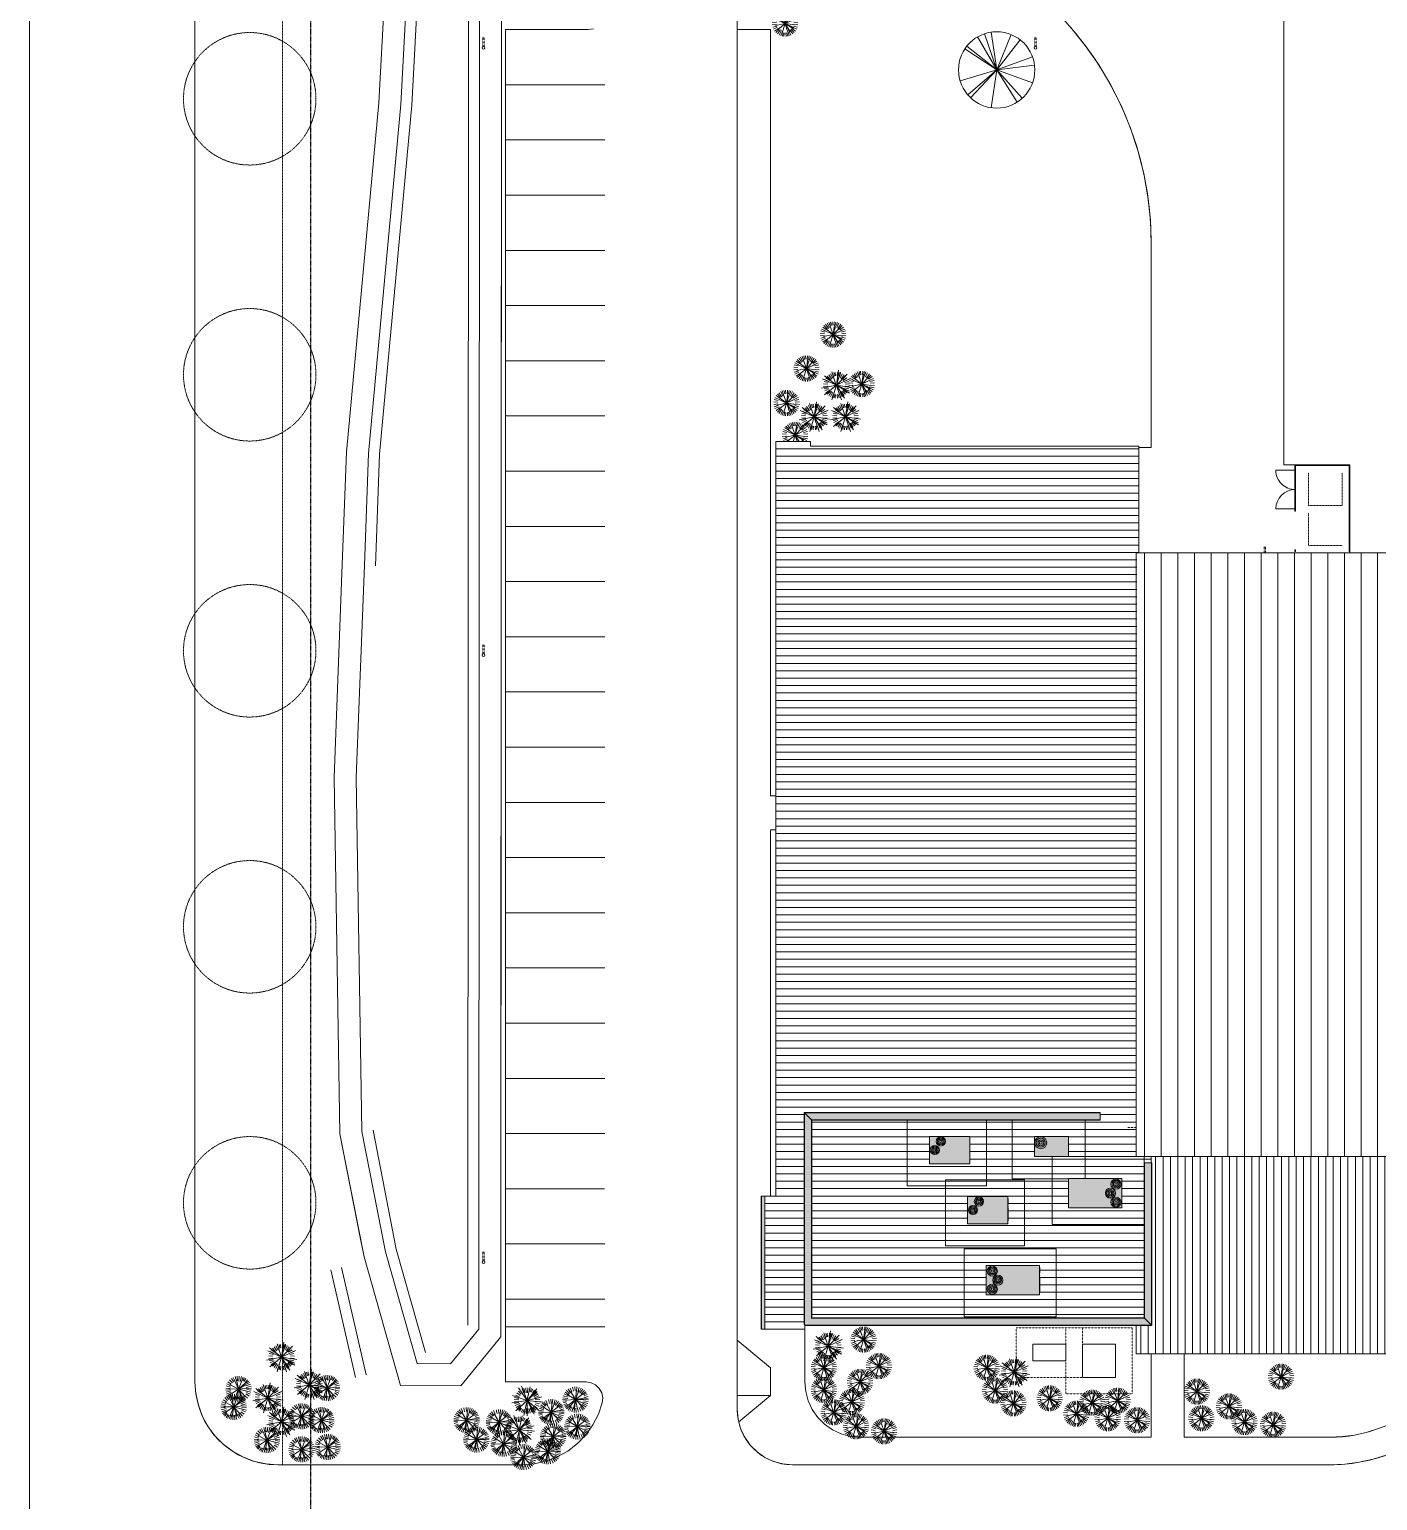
# Model space of a CAD drawing. Header units: inches. Extents: x -1442 to 61540, y -36095 to 93.
# Drawn here: x 20372 to 23303, y -23181 to -19983 of the extents above; entities that cross this region are included whole.
import ezdxf

# ---------------------------------------------------------------- set-up
doc = ezdxf.new("R2010")
doc.units = ezdxf.units.IN
doc.header["$MEASUREMENT"] = 0
doc.header["$XCLIPFRAME"] = 2
for name, pattern in [('Center 1_4_', [0.53125, 0.25, -0.09375, 0.09375, -0.09375]), ('Dash', [0.25, 0.125, -0.125]), ('Hidden 1_8_', [0.1875, 0.125, -0.0625])]:
    doc.linetypes.add(name, pattern=pattern)
for name, color, linetype, lineweight in [('A-DETL', 90, 'Continuous', 9), ('A-DETL-HDLN', 90, 'Hidden 1_8_', 9), ('A-DOOR', 31, 'Continuous', 9), ('A-ROOF', 132, 'Continuous', 9), ('A-ROOF-OTLN', 132, 'Continuous', 9), ('A-ROOF-PATT', 132, 'Continuous', 9), ('A-WALL', 113, 'Continuous', 9), ('BMP', 80, 'Continuous', 9), ('C-TOPO', 7, 'Continuous', 9), ('Conc', 7, 'Continuous', 9), ('E-ELEC-EQPM', 71, 'Continuous', 9), ('E-LITE-EQPM', 33, 'Continuous', 9), ('E-LITE-EQPM-HDLN', 30, 'Dash', 9), ('EOP-EX', 125, 'Continuous', 9), ('EOP-PR', 4, 'Continuous', 9), ('G-ANNO-REFR', 1, 'Continuous', 9), ('L-PLNT', 71, 'Continuous', 9), ('M-EQPM', 50, 'Continuous', 9), ('PAINT', 190, 'Continuous', 9), ('PROP', 3, 'Center 1_4_', 25), ('S-BEAM', 12, 'Continuous', 9)]:
    doc.layers.add(name, color=color, linetype=linetype, lineweight=lineweight)
picture_1 = doc.add_image_def('image1.jpg', size_in_pixel=(1920, 1080))

# ---------------------------------------------------------------- blocks, each defined once
blk = doc.blocks.new('Carrier_48TC_Standard_Efficiency_Gas_Heat_Electric_Cooling_Packaged_Rooftop_Unit_3_to_15_nominal_tons - 15 ton 48TC__16-V1-Site Locator Map')
at = {"layer": 'M-EQPM'}
blk.add_hatch(color=256, dxfattribs=at).paths.add_polyline_path([(-57.9, 31.7), (-57.9, -31.7), (57.9, -31.7), (57.9, 31.7), (20.4, 31.7)], flags=0)
for p, q in [((-105.9, -79.6), (-105.9, 67.7)), ((-105.9, 67.7), (93.9, 67.7)), ((93.9, 67.7), (93.9, -79.7)), ((57.9, 31.7), (-57.9, 31.7)), ((-57.9, 31.7), (-57.9, -31.7)), ((57.9, -31.7), (57.9, 31.7)), ((58.1, 27.3), (57.9, 27.3)), ((57.9, 15.4), (58.1, 15.4)), ((58.1, 6.7), (57.9, 6.7)), ((58.1, 27.3), (58.1, 15.4)), ((58.1, 9.3), (58.1, 10.3)), ((58.1, 10.3), (58.1, 9.3)), ((58.1, 6.7), (58.1, -25.1)), ((-57.9, -31.7), (57.9, -31.7)), ((57.9, -25.1), (58.1, -25.1)), ((93.9, -79.7), (-88.7, -79.7))]:
    blk.add_line(p, q, dxfattribs=at)
for centre, radius in [((-44.9, 19.7), 11), ((-44.9, 19.7), 8.25), ((-44.9, 19.7), 5.5), ((-44.9, 19.7), 2.75), ((-32.9, 0), 11), ((-32.9, 0), 8.25), ((-32.9, 0), 5.5), ((-32.9, 0), 2.75), ((-44.9, -19.7), 11), ((-44.9, -19.7), 8.25), ((-44.9, -19.7), 5.5), ((-44.9, -19.7), 2.75)]:
    blk.add_circle(centre, radius, dxfattribs=at)
blk = doc.blocks.new('Carrier_48TC_Standard_Efficiency_Gas_Heat_Electric_Cooling_Packaged_Rooftop_Unit_3_to_15_nominal_tons - 15 ton 48TC__16-V2-Site Locator Map')
at = {"layer": 'M-EQPM'}
blk.add_hatch(color=256, dxfattribs=at).paths.add_polyline_path([(-57.9, -31.7), (57.9, -31.7), (57.9, 31.7), (-57.9, 31.7), (-57.9, -18.6)], flags=0)
for p, q in [((-105.9, -79.7), (-105.9, 67.7)), ((-105.9, 67.7), (93.9, 67.7)), ((93.9, 67.7), (93.9, -79.7)), ((57.9, 31.7), (-57.9, 31.7)), ((-57.9, 31.7), (-57.9, -31.7)), ((57.9, -31.7), (57.9, 31.7)), ((58.1, 27.3), (57.9, 27.3)), ((57.9, 15.4), (58.1, 15.4)), ((58.1, 6.7), (57.9, 6.7)), ((58.1, 27.3), (58.1, 15.4)), ((58.1, 9.3), (58.1, 10.3)), ((58.1, 10.3), (58.1, 9.3)), ((58.1, 6.7), (58.1, -25.1)), ((-57.9, -31.7), (57.9, -31.7)), ((57.9, -25.1), (58.1, -25.1)), ((93.9, -79.7), (-105.9, -79.7))]:
    blk.add_line(p, q, dxfattribs=at)
for centre, radius in [((-44.9, 19.7), 11), ((-44.9, 19.7), 8.25), ((-44.9, 19.7), 5.5), ((-44.9, 19.7), 2.75), ((-32.9, 0), 11), ((-32.9, 0), 8.25), ((-32.9, 0), 5.5), ((-32.9, 0), 2.75), ((-44.9, -19.7), 11), ((-44.9, -19.7), 8.25), ((-44.9, -19.7), 5.5), ((-44.9, -19.7), 2.75)]:
    blk.add_circle(centre, radius, dxfattribs=at)
blk = doc.blocks.new('Carrier_48TC_Standard_Efficiency_Gas_Heat_Electric_Cooling_Packaged_Rooftop_Unit_3_to_15_nominal_tons - 7_5 ton 48TC__08-873531-Site Locator Map')
at = {"layer": 'M-EQPM'}
blk.add_hatch(color=256, dxfattribs=at).paths.add_polyline_path([(-44.1, -29.8), (44.1, -29.8), (44.1, 29.7), (-44.1, 29.7)], flags=0)
for p, q in [((-92.1, -77.8), (-92.1, 65.1)), ((80.1, 65.1), (80.1, -77.8)), ((44.1, 29.7), (-44.1, 29.7)), ((-44.1, 29.7), (-44.1, -29.8)), ((44.1, -29.8), (44.1, 29.7)), ((44.2, 24.7), (44.1, 24.7)), ((44.1, 12.1), (44.2, 12.1)), ((44.2, 4.9), (44.1, 4.9)), ((44.2, 24.7), (44.2, 12.1)), ((44.2, 7.1), (44.2, 8.1)), ((44.2, 8.1), (44.2, 7.1)), ((44.2, 4.9), (44.2, -23.5)), ((-44.1, -29.8), (44.1, -29.8)), ((44.1, -23.5), (44.2, -23.5)), ((80.1, -77.8), (-92.1, -77.8))]:
    blk.add_line(p, q, dxfattribs=at)
for centre, radius in [((-32.1, 0), 10), ((-32.1, 0), 7.5), ((-32.1, 0), 5), ((-32.1, 0), 2.5), ((-19.1, 18.7), 10), ((-19.1, 18.7), 7.5), ((-19.1, 18.7), 5), ((-19.1, 18.7), 2.5)]:
    blk.add_circle(centre, radius, dxfattribs=at)
blk = doc.blocks.new('Carrier_48TC_Standard_Efficiency_Gas_Heat_Electric_Cooling_Packaged_Rooftop_Unit_3_to_15_nominal_tons - 7_5 ton 48TC__08-V3-Site Locator Map')
at = {"layer": 'M-EQPM'}
blk.add_hatch(color=256, dxfattribs=at).paths.add_polyline_path([(-5.9, -29.8), (44.1, -29.8), (44.1, 29.7), (-44.1, 29.7), (-44.1, -29.8)], flags=0)
for p, q in [((-92.1, -77.8), (-92.1, 65.7)), ((-92.1, 65.7), (80.1, 65.7)), ((80.1, 65.7), (80.1, -77.8)), ((44.1, 29.7), (-44.1, 29.7)), ((-44.1, 29.7), (-44.1, -29.8)), ((44.1, -29.8), (44.1, 29.7)), ((44.2, 24.7), (44.1, 24.7)), ((44.1, 12.1), (44.2, 12.1)), ((44.2, 4.9), (44.1, 4.9)), ((44.2, 24.7), (44.2, 12.1)), ((44.2, 7.1), (44.2, 8.1)), ((44.2, 8.1), (44.2, 7.1)), ((44.2, 4.9), (44.2, -23.5)), ((-44.1, -29.8), (44.1, -29.8)), ((44.1, -23.5), (44.2, -23.5)), ((80.1, -77.8), (-92.1, -77.8))]:
    blk.add_line(p, q, dxfattribs=at)
for centre, radius in [((-32.1, 0), 10), ((-32.1, 0), 7.5), ((-32.1, 0), 5), ((-32.1, 0), 2.5), ((-19.1, 18.7), 10), ((-19.1, 18.7), 7.5), ((-19.1, 18.7), 5), ((-19.1, 18.7), 2.5)]:
    blk.add_circle(centre, radius, dxfattribs=at)
blk = doc.blocks.new('Carrier_48TC_Standard_Efficiency_Gas_Heat_Electric_Cooling_Packaged_Rooftop_Unit_3_to_15_nominal_tons - 6 ton 48TC__07-1350223-Site Locator Map')
at = {"layer": 'M-EQPM'}
blk.add_hatch(color=256, dxfattribs=at).paths.add_polyline_path([(37.2, -22), (37.2, 22), (-37.2, 22), (-37.2, -22)], flags=0)
for p, q in [((-85.2, -70), (-85.2, 57.3)), ((73.2, 57.3), (73.2, -70)), ((37.2, 22), (-37.2, 22)), ((-37.2, 22), (-37.2, -22)), ((37.2, -22), (37.2, 22)), ((37.3, 19.7), (37.2, 19.7)), ((37.2, 9.2), (37.3, 9.2)), ((37.3, 1.4), (37.2, 1.4)), ((37.3, 19.7), (37.3, 9.2)), ((37.3, 4.2), (37.3, 5.3)), ((37.3, 5.3), (37.3, 4.2)), ((37.3, 1.4), (37.3, -15.4)), ((-37.2, -22), (37.2, -22)), ((37.2, -15.4), (37.3, -15.4)), ((37.3, -70), (-85.2, -70))]:
    blk.add_line(p, q, dxfattribs=at)
for radius in [13, 9.75, 6.5, 3.25]:
    blk.add_circle((-23.2, 8), radius, dxfattribs=at)
blk = doc.blocks.new('Lighting-Street_Cooper_Navion-Lumark_4-6-LED-Squares - The Caretaker LED-964008-Site Locator Map')
at = {"layer": 'E-LITE-EQPM'}
blk.add_line((-1.7, -10.7), (1.6, -10.7), dxfattribs=at)
blk.add_circle((0, -32.4), 3, dxfattribs=at)
at = {"layer": 'E-LITE-EQPM-HDLN'}
for p, q in [((-1.5, -10.7), (-1.5, -29.9)), ((1.5, -10.7), (1.5, -29.9))]:
    blk.add_line(p, q, dxfattribs=at)
blk = doc.blocks.new('Lighting-Street_Cooper_Navion-Lumark_4-6-LED-Squares - The Caretaker LED-V4-Site Locator Map')
at = {"layer": 'E-LITE-EQPM'}
blk.add_line((-1.7, -10.7), (1.6, -10.7), dxfattribs=at)
at = {"layer": 'E-LITE-EQPM-HDLN'}
for p, q in [((-1.5, -10.7), (-1.5, -22.8)), ((1.5, -10.7), (1.5, -22.8))]:
    blk.add_line(p, q, dxfattribs=at)
blk = doc.blocks.new('dumpster door - one-1001559-Site Locator Map')
at = {"layer": 'A-DOOR'}
for p, q in [((-42, 0.5), (42, 0.5)), ((-42, -0.5), (-42, 0.5)), ((-42, 0), (-42, -42)), ((42, 0.5), (42, -0.5)), ((42, 0), (42, -42)), ((42, -0.5), (-42, -0.5))]:
    blk.add_line(p, q, dxfattribs=at)
for centre, start, end in [((-42, 0), 270, 0), ((42, 0), 180, 270)]:
    blk.add_arc(centre, 42, start, end, dxfattribs=at)
blk = doc.blocks.new('Transformer-Dry-Type-Siemens - 6x6x6-1004770-Site Locator Map')
at = {"layer": 'E-ELEC-EQPM', "linetype": 'Dash'}
for p, q in [((-72, -72), (-72, 72)), ((-72, 72), (72, 72)), ((72, 72), (72, -72)), ((72, -72), (-72, -72))]:
    blk.add_line(p, q, dxfattribs=at)
at = {"layer": 'E-ELEC-EQPM'}
for p, q in [((36, 36), (-36, 36)), ((-36, 36), (-36, -36)), ((36, -36), (36, 36)), ((-36, -36), (36, -36))]:
    blk.add_line(p, q, dxfattribs=at)
blk = doc.blocks.new('Transformer-Dry-Type-Siemens - 6x3x6-1005805-Site Locator Map')
at = {"layer": 'E-ELEC-EQPM', "linetype": 'Dash'}
for p, q in [((-72, -54), (-72, 54)), ((-72, 54), (72, 54)), ((72, 54), (72, -54)), ((72, -54), (-72, -54))]:
    blk.add_line(p, q, dxfattribs=at)
at = {"layer": 'E-ELEC-EQPM'}
for p, q in [((36, 18), (-36, 18)), ((-36, 18), (-36, -18)), ((36, -18), (36, 18)), ((-36, -18), (36, -18))]:
    blk.add_line(p, q, dxfattribs=at)
blk = doc.blocks.new('Girt_Z - 10_D-1472947-Site Locator Map')
at = {"layer": 'S-BEAM'}
blk.add_hatch(color=256, dxfattribs=at).paths.add_polyline_path([(22810.7, -22435.4), (22811.1, -22435.4), (22810.7, -22433.1)], flags=0)
blk = doc.blocks.new('RPC Shrub - Acacia  3_-6_-1519636-Site Locator Map')
at = {"layer": 'L-PLNT'}
for p, q in [((-27.9, 2.4), (-20.3, 1.7)), ((-27.4, 5.7), (-19.8, 4.1)), ((-26.5, 9.2), (-18.9, 6.4)), ((-24.9, 12.8), (-15.3, 7.8)), ((-22.5, 16.6), (-13.5, 10.3)), ((0, 0), (-21, 3)), ((-19.6, 20), (-12.7, 13.1)), ((0, 0), (-18, 5.5)), ((-16.3, 22.7), (-10.6, 14.5)), ((0, 0), (-15.1, 14.9)), ((0, 0), (-13.1, -16.7)), ((-12.1, 25.3), (-7.9, 16.4)), ((0, 0), (-9.1, 19.2)), ((0, 0), (-8.9, -19.3)), ((-8.5, 17.7), (-5.5, 11.5)), ((-8, 26.8), (-5.6, 18)), ((-2.9, 27.8), (-2, 19)), ((0, 0), (3, 21)), ((0, 0), (8.3, 18.1)), ((0, 0), (11.2, 18)), ((0, 0), (18, 11.2)), ((0, 0), (20.3, -6.2)), ((0, 0), (13.4, -16.5)), ((0, 0), (4.2, -20.8)), ((2.9, 27.8), (2, 19)), ((3.1, 1), (14, 4.7)), ((8, 26.8), (5.6, 18)), ((12.1, 25.3), (7.9, 16.4)), ((16.3, 22.7), (10.6, 14.5)), ((19.6, 20), (12.7, 13.1)), ((20.1, 6.8), (13.3, 4.5)), ((22.5, 16.6), (13.5, 10.3)), ((24.9, 12.8), (15.3, 7.8)), ((26.5, 9.2), (18.9, 6.4)), ((27.4, 5.7), (19.8, 4.1)), ((27.9, 2.4), (20.3, 1.7)), ((-27.9, -2.4), (-20.3, -1.7)), ((-27.4, -5.7), (-19.8, -4.1)), ((-26.5, -9.2), (-18.9, -6.4)), ((-24.9, -12.8), (-15.3, -7.8)), ((-22.5, -16.6), (-13.5, -10.3)), ((-19.6, -20), (-12.7, -13.1)), ((-18.5, -6.4), (0.3, -0.1)), ((-16.3, -22.7), (-10.6, -14.5)), ((-12.1, -25.3), (-7.9, -16.4)), ((-8, -26.8), (-5.6, -18)), ((-2.9, -27.8), (-2, -19)), ((2.9, -27.8), (2, -19)), ((8, -26.8), (5.6, -18)), ((12.1, -25.3), (7.9, -16.4)), ((16.3, -22.7), (10.6, -14.5)), ((19.6, -20), (12.7, -13.1)), ((22.5, -16.6), (13.5, -10.3)), ((24.9, -12.8), (15.3, -7.8)), ((26.5, -9.2), (18.9, -6.4)), ((27.4, -5.7), (19.8, -4.1)), ((27.9, -2.4), (20.3, -1.7))]:
    blk.add_line(p, q, dxfattribs=at)
for start, end in [(0, 180), (180, 0)]:
    blk.add_arc((0, 0), 2, start, end, dxfattribs=at)
blk = doc.blocks.new('RPC Shrub - Thevetia 5_-6_-1519637-Site Locator Map')
at = {"layer": 'L-PLNT'}
for p, q in [((0, 0), (4.8, 33)), ((0, 0), (-33, 4.8)), ((0, 0), (-28.2, 8.7)), ((-27.9, 2.4), (-20.3, 1.7)), ((-27.4, 5.7), (-19.8, 4.1)), ((-26.5, 9.2), (-18.9, 6.4)), ((-24.9, 12.8), (-15.3, 7.8)), ((0, 0), (-23.8, 23.4)), ((-22.5, 16.6), (-13.5, 10.3)), ((0, 0), (-20.6, -26.2)), ((-19.6, 20), (-12.7, 13.1)), ((-16.3, 22.7), (-10.6, 14.5)), ((0, 0), (-14.3, 30.1)), ((0, 0), (-13.9, -30.3)), ((-13.3, 27.8), (-8.6, 18.1)), ((-12.1, 25.3), (-7.9, 16.4)), ((-8, 26.8), (-5.6, 18)), ((-2.9, 27.8), (-2, 19)), ((0, 0), (13.1, 28.4)), ((0, 0), (17.6, 28.3)), ((0, 0), (28.4, 17.5)), ((0, 0), (31.9, -9.8)), ((0, 0), (21, -25.9)), ((0, 0), (6.5, -32.7)), ((2.9, 27.8), (2, 19)), ((4.9, 1.6), (22, 7.4)), ((8, 26.8), (5.6, 18)), ((12.1, 25.3), (7.9, 16.4)), ((16.3, 22.7), (10.6, 14.5)), ((19.6, 20), (12.7, 13.1)), ((22.5, 16.6), (13.5, 10.3)), ((24.9, 12.8), (15.3, 7.8)), ((26.5, 9.2), (18.9, 6.4)), ((27.4, 5.7), (19.8, 4.1)), ((27.9, 2.4), (20.3, 1.7)), ((31.6, 10.7), (20.8, 7.1)), ((-29.1, -10.1), (0.5, -0.2)), ((-27.9, -2.4), (-20.3, -1.7)), ((-27.4, -5.7), (-19.8, -4.1)), ((-26.5, -9.2), (-18.9, -6.4)), ((-24.9, -12.8), (-15.3, -7.8)), ((-22.5, -16.6), (-13.5, -10.3)), ((-19.6, -20), (-12.7, -13.1)), ((-16.3, -22.7), (-10.6, -14.5)), ((-12.1, -25.3), (-7.9, -16.4)), ((-8, -26.8), (-5.6, -18)), ((-2.9, -27.8), (-2, -19)), ((2.9, -27.8), (2, -19)), ((8, -26.8), (5.6, -18)), ((12.1, -25.3), (7.9, -16.4)), ((16.3, -22.7), (10.6, -14.5)), ((19.6, -20), (12.7, -13.1)), ((22.5, -16.6), (13.5, -10.3)), ((24.9, -12.8), (15.3, -7.8)), ((26.5, -9.2), (18.9, -6.4)), ((27.4, -5.7), (19.8, -4.1)), ((27.9, -2.4), (20.3, -1.7))]:
    blk.add_line(p, q, dxfattribs=at)
for start, end in [(0, 180), (180, 0)]:
    blk.add_arc((0, 0), 2, start, end, dxfattribs=at)
blk = doc.blocks.new('RPC Shrub - Acacia  3_-6_-V5-Site Locator Map')
at = {"layer": 'L-PLNT'}
for p, q in [((-27.9, 2.4), (-20.3, 1.7)), ((-27.4, 5.7), (-19.8, 4.1)), ((-26.5, 9.2), (-18.9, 6.4)), ((-24.9, 12.8), (-15.3, 7.8)), ((-22.5, 16.6), (-13.5, 10.3)), ((0, 0), (-21, 3)), ((-19.6, 20), (-12.7, 13.1)), ((0, 0), (-18, 5.5)), ((-16.3, 22.7), (-10.6, 14.5)), ((0, 0), (-15.1, 14.9)), ((0, 0), (-13.1, -16.7)), ((-12.1, 25.3), (-7.9, 16.4)), ((0, 0), (-9.1, 19.2)), ((0, 0), (-8.9, -19.3)), ((-8.5, 17.7), (-5.5, 11.5)), ((-8, 26.8), (-5.6, 18)), ((-2.9, 27.8), (-2, 19)), ((0, 0), (3, 21)), ((0, 0), (8.3, 18.1)), ((0, 0), (11.2, 18)), ((0, 0), (13.9, 8.6)), ((0, 0), (13.9, -4.3)), ((0, 0), (13.4, -16.5)), ((0, 0), (4.2, -20.8)), ((2.9, 27.8), (2, 19)), ((3.1, 1), (13.9, 4.6)), ((8, 26.8), (5.6, 18)), ((12.1, 25.3), (7.9, 16.4)), ((13.9, 19.3), (10.6, 14.5)), ((-27.9, -2.4), (-20.3, -1.7)), ((-27.4, -5.7), (-19.8, -4.1)), ((-26.5, -9.2), (-18.9, -6.4)), ((-24.9, -12.8), (-15.3, -7.8)), ((-22.5, -16.6), (-13.5, -10.3)), ((-19.6, -20), (-12.7, -13.1)), ((-18.5, -6.4), (0.3, -0.1)), ((-16.3, -22.7), (-10.6, -14.5)), ((-12.1, -25.3), (-7.9, -16.4)), ((-8, -26.8), (-5.6, -18)), ((-2.9, -27.8), (-2, -19)), ((2.9, -27.8), (2, -19)), ((8, -26.8), (5.6, -18)), ((12.1, -25.3), (7.9, -16.4)), ((13.9, -19.3), (10.6, -14.5))]:
    blk.add_line(p, q, dxfattribs=at)
for start, end in [(0, 180), (180, 0)]:
    blk.add_arc((0, 0), 2, start, end, dxfattribs=at)
blk = doc.blocks.new('RPC Tree - Deciduous - Hawthorn - 25_ 2-1517972-Site Locator Map')
at = {"layer": 'L-PLNT'}
for q in [(-41.7, 71.7), (-26.5, 78.6), (-11.8, 82.2), (31.2, 76.9), (50.8, 65.6), (-69.3, 45.6), (-65.1, 51.5), (-79.5, -23.9), (-62.9, -54.2), (-56.9, -60.5), (-11.8, -82.2), (78, 28.3), (82.3, 10.6), (44.8, -69.9), (55.6, -61.6), (78.1, -28)]:
    blk.add_line((0, 0), q, dxfattribs=at)
for start, end in [(360, 180), (180, 360)]:
    blk.add_arc((0, 0), 83, start, end, dxfattribs=at)

msp = doc.modelspace()

# ---------------------------------------------------------------- hatches: boundary and pattern name
at = {"layer": 'A-ROOF-OTLN', "lineweight": 5}
for points in [[(21963.5, -22808.3), (21963.8, -22808.3), (21963.5, -22519.1)], [(21969.8, -22808.3), (21970.8, -22808.3), (21969.1, -22519.1), (21964, -22519.1), (21965.7, -22808.3), (21969.1, -22808.3)]]:
    msp.add_hatch(color=256, dxfattribs=at).paths.add_polyline_path(points, flags=0)
at = {"layer": 'A-ROOF-PATT'}
h = msp.add_hatch(dxfattribs=at)
h.set_pattern_fill('FP_2', color=256, style=0, pattern_type=2)
h.set_pattern_definition([(0, (37.673, -180.953), (0, 16.082), [])])
h.paths.add_polyline_path([(22057.9, -22808.3), (22057.3, -22337.2), (22699.8, -22337.7), (22699.8, -22353.7), (22073.3, -22353.7), (22073.3, -22783.6), (22795.7, -22783.6), (22796.2, -22446.7), (22810.7, -22446.7), (22810.7, -22433.1), (22778.1, -22433.1), (22780, -21120.5), (22783.9, -21120.5), (22783.9, -20889.1), (22070.4, -20889.1), (22070.4, -20878.6), (21994.9, -20878.6), (21994.9, -22519.1), (21970.9, -22519.1), (21970.9, -22808.3), (22057.3, -22808.3)], flags=0)
h.paths.add_polyline_path([(22452.5, -22733.3), (22452.5, -22669.9), (22568.4, -22669.9), (22568.4, -22733.3), (22495.9, -22733.3)], flags=0)
h.paths.add_polyline_path([(22440.7, -22579.1), (22411.5, -22579.1), (22411.5, -22519.6), (22499.6, -22519.6), (22499.6, -22579.1), (22449.7, -22579.1)], flags=0)
h.paths.add_polyline_path([(22669, -22544.4), (22631.5, -22544.4), (22631.5, -22481.1), (22747.4, -22481.1), (22747.4, -22544.4), (22684.6, -22544.4)], flags=0)
h.paths.add_polyline_path([(22416.8, -22448.6), (22328.7, -22448.6), (22328.7, -22389.1), (22416.8, -22389.1), (22416.8, -22442.3)], flags=0)
h.paths.add_polyline_path([(22628, -22433.1), (22557, -22433.1), (22557, -22389.1), (22631.4, -22389.1), (22631.4, -22433.1)], flags=0)
h = msp.add_hatch(dxfattribs=at)
h.set_pattern_fill('FP_3', color=256, style=0, pattern_type=2)
h.set_pattern_definition([(90, (-1.735, -38.532), (-36.188, 2e-15), [])])
h.paths.add_polyline_path([(22778.1, -22433.1), (26283.9, -22433.1), (26283.9, -21120.5), (22778.1, -21120.5), (22778.1, -22296)], flags=0)
h = msp.add_hatch(dxfattribs=at)
h.set_pattern_fill('FP_1', color=256, style=0, pattern_type=2)
h.set_pattern_definition([(90, (0.298, -40.069), (-16.082, 1e-15), [])])
h.paths.add_polyline_path([(26288, -22885.6), (26294.4, -22885.6), (26294.4, -22799.2), (25678.6, -22799.6), (25679.1, -22446.7), (25695.1, -22446.7), (25695.1, -22783.6), (26269.7, -22783.6), (26269.7, -22433.1), (22811.1, -22433.1), (22810.4, -22800.1), (22778.1, -22800.1), (22778.1, -22861.6), (23930.4, -22861.6), (23930.4, -22885.6), (24267.9, -22885.6), (24267.9, -22861.6), (25956.9, -22861.6), (25959, -22885.6), (26284.4, -22885.6)], flags=0)
h.paths.add_polyline_path([(26159.1, -22738.3), (26130.3, -22738.3), (26130.3, -22678.8), (26218.4, -22678.8), (26218.4, -22738.3), (26159.5, -22738.3)], flags=0)
h.paths.add_polyline_path([(26195.9, -22571.4), (26155, -22571.4), (26155, -22455.6), (26218.4, -22455.6), (26218.4, -22571.4), (26200.6, -22571.4)], flags=0)
h.paths.add_polyline_path([(25792, -22571.4), (25746.4, -22571.4), (25746.4, -22455.6), (25809.8, -22455.6), (25809.8, -22571.4), (25795.2, -22571.4)], flags=0)
at = {"layer": 'A-WALL', "lineweight": 5}
for points in [[(22057.3, -22798.3), (22058.6, -22798.3), (22072.8, -22784.1), (22072.8, -22353.2), (22057.3, -22337.7), (22057.3, -22508.1)], [(22699.8, -22353.2), (22699.8, -22337.7), (22057.3, -22337.7), (22072.8, -22353.2), (22669, -22353.2)], [(22699.8, -22337.7), (22699.8, -22337.2), (22669, -22337.7)], [(22699.8, -22353.7), (22699.8, -22353.2), (22669, -22353.7)], [(22811.7, -22799.6), (22811.7, -22446.7), (22796.2, -22446.7), (22796.2, -22784.1)], [(22072.8, -22784.1), (22073.3, -22783.6), (22072.8, -22508.1)], [(22669, -22799.6), (22810.7, -22798.6), (22796.2, -22784.1), (22072.8, -22784.1), (22058.5, -22799.6), (22449.7, -22799.6)], [(22810.7, -22800.1), (22810.7, -22799.6), (22796.2, -22800.1)]]:
    msp.add_hatch(color=256, dxfattribs=at).paths.add_polyline_path(points, flags=0)

# ---------------------------------------------------------------- linework, layer by layer
at = {"layer": 'A-DETL', "linetype": 'Dash'}
msp.add_line((22760.5, -22369.6), (22778.1, -22369.6), dxfattribs=at)
at = {"layer": 'A-DETL'}
for p, q in [((21050.7, -22673.9), (21104.7, -22907.7)), ((21081.3, -22913.1), (21027.3, -22679.3))]:
    msp.add_line(p, q, dxfattribs=at)
at = {"layer": 'A-DETL-HDLN'}
for p, q in [((20922.2, -23103.1), (20922.2, -19729.1)), ((23152.9, -21017.7), (23152.9, -20946.7)), ((23225.9, -20946.7), (23225.9, -21017.7)), ((23225.9, -21017.7), (23152.9, -21017.7)), ((23152.9, -21104.7), (23152.9, -21033.7)), ((23225.9, -21104.7), (23152.9, -21104.7))]:
    msp.add_line(p, q, dxfattribs=at)
for centre in [(20851.2, -20133.6), (20851.2, -20733.6), (20851.2, -21333.6), (20851.2, -21933.6), (20851.2, -22533.6)]:
    msp.add_circle(centre, 144, dxfattribs=at)
at = {"layer": 'A-ROOF'}
for p, q in [((22070.4, -20878.6), (21994.9, -20878.6)), ((21994.9, -20878.6), (21994.9, -22519.1)), ((22070.4, -20889.1), (22070.4, -20878.6)), ((22783.9, -20889.1), (22070.4, -20889.1)), ((22783.9, -21120.5), (22783.9, -20889.1)), ((26283.9, -21120.5), (22778.1, -21120.5)), ((22778.1, -21120.5), (22778.1, -22433.1)), ((22778.1, -22433.1), (26283.9, -22433.1)), ((22810.7, -22446.7), (22810.7, -22433.1)), ((22811.1, -22433.1), (22811.1, -22446.7)), ((21994.9, -22519.1), (21970.9, -22519.1)), ((21970.9, -22519.1), (21970.9, -22808.3)), ((22057.9, -22808.3), (22057.9, -22798.3)), ((22778.1, -22861.6), (22778.1, -22800.1)), ((21970.9, -22808.3), (22057.9, -22808.3)), ((22778.1, -22861.6), (23930.4, -22861.6))]:
    msp.add_line(p, q, dxfattribs=at)
at = {"layer": 'A-ROOF-OTLN'}
for p, q in [((21963.3, -22519.1), (21963.3, -22808.3)), ((21963.3, -22519.1), (21970.9, -22519.1)), ((21963.8, -22808.3), (21963.8, -22519.1)), ((21964, -22808.3), (21964, -22519.1)), ((21970.8, -22808.3), (21970.8, -22519.1)), ((21963.3, -22808.3), (21970.9, -22808.3))]:
    msp.add_line(p, q, dxfattribs=at)
at = {"layer": 'A-WALL'}
for p, q in [((23123.2, -20929.3), (23243.2, -20929.3)), ((23123.2, -20941.1), (23123.2, -20929.3)), ((23123.2, -20941.1), (23124.7, -20941.1)), ((23241.7, -20930.8), (23124.7, -20930.8)), ((23124.7, -20930.8), (23124.7, -20941.1)), ((23241.7, -21118.1), (23241.7, -20930.8)), ((23243.2, -20929.3), (23243.2, -21118.1)), ((23123.2, -21030.1), (23123.2, -21025.1)), ((23124.7, -21025.1), (23123.2, -21025.1)), ((23123.2, -21030.1), (23124.7, -21030.1)), ((23124.7, -21025.1), (23124.7, -21030.1)), ((23123.2, -21118.1), (23123.2, -21114.1)), ((23124.7, -21114.1), (23123.2, -21114.1)), ((23123.2, -21118.1), (23124.7, -21118.1)), ((23124.7, -21114.1), (23124.7, -21118.1)), ((23241.7, -21118.1), (23243.2, -21118.1)), ((22056.8, -22337.2), (22073.3, -22353.7)), ((22056.8, -22798.3), (22056.8, -22337.2)), ((22699.8, -22337.2), (22056.8, -22337.2)), ((22057.3, -22798.3), (22057.3, -22337.7)), ((22699.8, -22337.7), (22057.3, -22337.7)), ((22072.8, -22784.1), (22072.8, -22353.2)), ((22699.8, -22353.2), (22072.8, -22353.2)), ((22073.3, -22784.1), (22073.3, -22353.7)), ((22699.8, -22353.7), (22073.3, -22353.7)), ((22699.8, -22337.2), (22699.8, -22353.7)), ((22795.7, -22446.7), (22812.2, -22446.7)), ((22795.7, -22783.6), (22795.7, -22446.7)), ((22796.2, -22784.1), (22796.2, -22446.7)), ((22811.7, -22799.6), (22811.7, -22446.7)), ((22812.2, -22800.1), (22812.2, -22446.7)), ((22057.3, -22798.3), (22056.8, -22798.3)), ((22058.5, -22800.1), (22058.5, -22799.6)), ((22810.7, -22799.6), (22058.5, -22799.6)), ((22810.7, -22800.1), (22058.5, -22800.1)), ((22796.2, -22783.6), (22072.8, -22783.6)), ((22796.2, -22784.1), (22072.8, -22784.1)), ((22812.2, -22800.1), (22795.7, -22783.6)), ((22810.7, -22799.6), (22810.7, -22800.1))]:
    msp.add_line(p, q, dxfattribs=at)
at = {"layer": 'BMP'}
for p, q in [((21132.1, -20142.4), (21146.1, -19874.9)), ((21180, -20145.9), (21193.4, -19890.8)), ((21203.9, -20147.7), (21216.2, -19914.2)), ((21326.8, -19946.6), (21325.2, -22799.5)), ((21350.8, -19945), (21349.2, -22808.1)), ((21398.8, -19941.8), (21397.1, -22825.2)), ((21061.4, -20901.5), (21132.1, -20142.4)), ((21109.3, -20904.6), (21180, -20145.9)), ((21133.3, -20906.1), (21203.9, -20147.7)), ((21052.4, -21145.9), (21061.4, -20901.5)), ((21100.4, -21147.7), (21109.3, -20904.6)), ((21124.3, -21148.6), (21133.3, -20906.1)), ((21034.5, -21608.7), (21052.4, -21145.9)), ((21082.5, -21609.3), (21100.4, -21147.7)), ((21047.3, -22383.6), (21034.5, -21608.7)), ((21095.2, -22378.5), (21082.5, -21609.3)), ((21099.7, -22651), (21047.3, -22383.6)), ((21146.4, -22639.8), (21095.2, -22378.5)), ((21169.7, -22634.2), (21119.2, -22376)), ((21215.4, -22882.9), (21146.4, -22639.8)), ((21233.6, -22859.1), (21169.7, -22634.2)), ((21179.1, -22930.7), (21099.7, -22651)), ((21349.2, -22808.1), (21287.7, -22883.5)), ((21397.1, -22825.2), (21310.4, -22931.6)), ((21287.7, -22883.5), (21215.4, -22882.9)), ((21310.4, -22931.6), (21179.1, -22930.7))]:
    msp.add_line(p, q, dxfattribs=at)
at = {"layer": 'C-TOPO'}
for p, q in [((20372.2, -18529.1), (20372.2, -23271.5)), ((21146.1, -19874.9), (21132.1, -20142.4)), ((20732.2, -22923.1), (20732.2, -19909.1)), ((21911.2, -19983.1), (21911.2, -19909.1)), ((23099.2, -20774.6), (23099.2, -19921.1)), ((21397.4, -22332.8), (21398.8, -19941.8)), ((21587.2, -19983.1), (21407.2, -19983.1)), ((21407.2, -19983.1), (21407.2, -19989.3)), ((21598.4, -19981.3), (21587.2, -19983.1)), ((21911.2, -21862.3), (21911.2, -19983.1)), ((21983.2, -19983.1), (21911.2, -19983.1)), ((21911.2, -19983.1), (21911.2, -21862.3)), ((21983.2, -21649.2), (21983.2, -19983.1)), ((22635.4, -19977.6), (22667.6, -20017.6)), ((21407.2, -19989.3), (21407.2, -22323.8)), ((22667.6, -20017.6), (22696.9, -20059.8)), ((22696.9, -20059.8), (22723.2, -20104)), ((22723.2, -20104), (22746.2, -20150)), ((21132.1, -20142.4), (21061.4, -20901.5)), ((22746.2, -20150), (22765.8, -20197.5)), ((22765.8, -20197.5), (22782.1, -20246.2)), ((22782.1, -20246.2), (22794.8, -20296)), ((22794.8, -20296), (22803.9, -20346.6)), ((22803.9, -20346.6), (22809.4, -20397.7)), ((22809.4, -20397.7), (22811.2, -20449.1)), ((22811.2, -20449.1), (22811.2, -20891.6)), ((23099.2, -20929.3), (23099.2, -20774.6)), ((21061.4, -20901.5), (21052.4, -21145.9)), ((22811.2, -20891.6), (22783.8, -20891.6)), ((23243.2, -20929.3), (23099.2, -20929.3)), ((23243.2, -21120.5), (23243.2, -20929.3)), ((21052.4, -21145.9), (21034.5, -21608.7)), ((21034.5, -21608.7), (21047.3, -22383.6)), ((21994.9, -21649.2), (21983.2, -21649.2)), ((21983.2, -21796.4), (21983.2, -21722.9)), ((21983.2, -21722.9), (21994.9, -21722.9)), ((21983.2, -22519.1), (21983.2, -21796.4)), ((21911.2, -22983.1), (21911.2, -21862.3)), ((21911.2, -21862.3), (21911.2, -22983.1)), ((21397.1, -22825.2), (21397.4, -22332.8)), ((21407.2, -22323.8), (21407.2, -22923.1)), ((21047.3, -22383.6), (21092.1, -22612.4)), ((21092.1, -22612.4), (21099.7, -22651)), ((21099.7, -22651), (21179.1, -22930.7)), ((22058.1, -22923.1), (22058.1, -22798.3)), ((21310.4, -22931.6), (21397.1, -22825.2)), ((22811, -22861.6), (22811, -23043.1)), ((22883, -23043.1), (22883, -22861.6)), ((20733.5, -22940.7), (20732.2, -22923.1)), ((21407.2, -22923.1), (21582.7, -22923.1)), ((21582.7, -22923.1), (21593.4, -22924.7)), ((21593.4, -22924.7), (21603.2, -22929.5)), ((21603.2, -22929.5), (21611.1, -22937)), ((22060, -22943.9), (22058.1, -22923.1)), ((23607.3, -22914.3), (23303.2, -23025)), ((20734.1, -22948.7), (20733.5, -22940.7)), ((20739.5, -22973.8), (20734.1, -22948.7)), ((21310.4, -22931.6), (21179.1, -22930.7)), ((21611.1, -22937), (21616.4, -22946.6)), ((21616.4, -22946.6), (21618.6, -22957.2)), ((21618.6, -22957.2), (21617.5, -22968.1)), ((22065.4, -22964.1), (22060, -22943.9)), ((20748.5, -22997.9), (20739.5, -22973.8)), ((21609.1, -22993), (21597.1, -23016.5)), ((21617.5, -22968.1), (21609.1, -22993)), ((21913.1, -23003.9), (21911.2, -22983.1)), ((21911.2, -22983.1), (21913.1, -23003.9)), ((22074.2, -22983.1), (22065.4, -22964.1)), ((22086.2, -23000.2), (22074.2, -22983.1)), ((20760.8, -23020.4), (20748.5, -22997.9)), ((20776.2, -23041), (20760.8, -23020.4)), ((21597.1, -23016.5), (21581.8, -23037.9)), ((21918.5, -23024.1), (21913.1, -23003.9)), ((21913.1, -23003.9), (21918.5, -23024.1)), ((21927.3, -23043.1), (21918.5, -23024.1)), ((21918.5, -23024.1), (21927.3, -23043.1)), ((22101, -23015), (22086.2, -23000.2)), ((22118.1, -23027), (22101, -23015)), ((23303.2, -23025), (23278.3, -23032.9)), ((20794.4, -23059.1), (20776.2, -23041)), ((21563.6, -23056.9), (21542.8, -23073.1)), ((21581.8, -23037.9), (21563.6, -23056.9)), ((21939.3, -23060.2), (21927.3, -23043.1)), ((21927.3, -23043.1), (21939.3, -23060.2)), ((22137.1, -23035.8), (22118.1, -23027)), ((22157.3, -23041.3), (22137.1, -23035.8)), ((22178.1, -23043.1), (22157.3, -23041.3)), ((22811, -23043.1), (22178.1, -23043.1)), ((23200.6, -23043.1), (22883, -23043.1)), ((23226.8, -23041.9), (23200.6, -23043.1)), ((23252.7, -23038.5), (23226.8, -23041.9)), ((23278.3, -23032.9), (23252.7, -23038.5)), ((20814.9, -23074.5), (20794.4, -23059.1)), ((20837.5, -23086.8), (20814.9, -23074.5)), ((20861.5, -23095.8), (20837.5, -23086.8)), ((21519.8, -23086), (21495.2, -23095.4)), ((21542.8, -23073.1), (21519.8, -23086)), ((21954.1, -23075), (21939.3, -23060.2)), ((21939.3, -23060.2), (21954.1, -23075)), ((21971.2, -23087), (21954.1, -23075)), ((21954.1, -23075), (21971.2, -23087)), ((21990.2, -23095.8), (21971.2, -23087)), ((21971.2, -23087), (21990.2, -23095.8)), ((23323.7, -23081.4), (23293.8, -23090.8)), ((23293.8, -23090.8), (23323.7, -23081.4)), ((20886.6, -23101.3), (20861.5, -23095.8)), ((20912.2, -23103.1), (20886.6, -23101.3)), ((20912.2, -23103.1), (21443.2, -23103.1)), ((21469.5, -23101.2), (21443.2, -23103.1)), ((21495.2, -23095.4), (21469.5, -23101.2)), ((22010.4, -23101.3), (21990.2, -23095.8)), ((21990.2, -23095.8), (22010.4, -23101.3)), ((22031.2, -23103.1), (22010.4, -23101.3)), ((22010.4, -23101.3), (22031.2, -23103.1)), ((23200.6, -23103.1), (22031.2, -23103.1)), ((22031.2, -23103.1), (23200.6, -23103.1)), ((23232, -23101.7), (23200.6, -23103.1)), ((23200.6, -23103.1), (23232, -23101.7)), ((23263.1, -23097.6), (23232, -23101.7)), ((23232, -23101.7), (23263.1, -23097.6)), ((23293.8, -23090.8), (23263.1, -23097.6)), ((23263.1, -23097.6), (23293.8, -23090.8))]:
    msp.add_line(p, q, dxfattribs=at)
at = {"layer": 'Conc'}
for p, q in [((21983.2, -19983.1), (21911.2, -19983.1)), ((21911.2, -19983.1), (21911.2, -20067.1)), ((21911.2, -19983.1), (21911.2, -22983.1)), ((21983.2, -19983.1), (21983.2, -21649.2)), ((23303.2, -23025), (23607.3, -22914.3)), ((22178.1, -23043.1), (22811, -23043.1)), ((22883, -23043.1), (23200.6, -23043.1)), ((22031.2, -23103.1), (23200.6, -23103.1))]:
    msp.add_line(p, q, dxfattribs=at)
for centre, radius, start, end in [((22031.2, -22983.1), 120, 180, 270), ((23200.6, -22743.1), 300, 270, 290), ((23200.6, -22743.1), 360, 270, 290)]:
    msp.add_arc(centre, radius, start, end, dxfattribs=at)
at = {"layer": 'EOP-EX'}
msp.add_line((20732.2, -22923.1), (20732.2, -19909.1), dxfattribs=at)
at = {"layer": 'EOP-PR'}
for p, q in [((21911.2, -19909.1), (21911.2, -19983.1)), ((23099.2, -19921.1), (23099.2, -20929.3)), ((22811.2, -20891.6), (22811.2, -20449.1)), ((21407.2, -22803.1), (21407.2, -22923.1)), ((21983.2, -22892.1), (21911.2, -22832.1)), ((21983.2, -22952.1), (21983.2, -22892.1)), ((21983.2, -22952.1), (21911.2, -22952.1)), ((21983.2, -22952.1), (21914.2, -23009.6)), ((20912.2, -23103.1), (21443.2, -23103.1))]:
    msp.add_line(p, q, dxfattribs=at)
for centre, radius, start, end in [((22091.2, -20449.1), 720, 0, 90), ((20912.2, -22923.1), 180, 180, 270)]:
    msp.add_arc(centre, radius, start, end, dxfattribs=at)
at = {"layer": 'PAINT'}
for p, q in [((21623.2, -20103.1), (21407.2, -20103.1)), ((21623.2, -20223.1), (21407.2, -20223.1)), ((21623.2, -20343.1), (21407.2, -20343.1)), ((21623.2, -20463.1), (21407.2, -20463.1)), ((21623.2, -20583.1), (21407.2, -20583.1)), ((21623.2, -20703.1), (21407.2, -20703.1)), ((21623.2, -20823.1), (21407.2, -20823.1)), ((21623.2, -20943.1), (21407.2, -20943.1)), ((21623.2, -21063.1), (21407.2, -21063.1)), ((21623.2, -21183.1), (21407.2, -21183.1)), ((21623.2, -21303.1), (21407.2, -21303.1)), ((21623.2, -21423.1), (21407.2, -21423.1)), ((21623.2, -21543.1), (21407.2, -21543.1)), ((21623.2, -21663.1), (21407.2, -21663.1)), ((21623.2, -21783.1), (21407.2, -21783.1)), ((21623.2, -21903.1), (21407.2, -21903.1)), ((21623.2, -22023.1), (21407.2, -22023.1)), ((21623.2, -22143.1), (21407.2, -22143.1)), ((21623.2, -22263.1), (21407.2, -22263.1)), ((21623.2, -22383.1), (21407.2, -22383.1)), ((21622.8, -22503.1), (21406.8, -22503.1)), ((21623.2, -22623.1), (21407.2, -22623.1)), ((21623.2, -22743.1), (21407.2, -22743.1)), ((21623.2, -22803.1), (21407.2, -22803.1))]:
    msp.add_line(p, q, dxfattribs=at)
at = {"layer": 'PROP'}
msp.add_line((20984.2, -23518.2), (20984.2, -18529.1), dxfattribs=at)

# ---------------------------------------------------------------- block references
at = {"layer": 'A-DOOR', "rotation": 270}
msp.add_blockref('dumpster door - one-1001559-Site Locator Map', (23124, -20983.1), dxfattribs=at)
at = {"layer": 'E-ELEC-EQPM'}
for name, p in [('Transformer-Dry-Type-Siemens - 6x3x6-1005805-Site Locator Map', (22589.5, -22859.1)), ('Transformer-Dry-Type-Siemens - 6x6x6-1004770-Site Locator Map', (22697.5, -22877.1))]:
    msp.add_blockref(name, p, dxfattribs=at)
at = {"layer": 'E-LITE-EQPM'}
for name, p in [('Lighting-Street_Cooper_Navion-Lumark_4-6-LED-Squares - The Caretaker LED-964008-Site Locator Map', (21359.3, -19990.4)), ('Lighting-Street_Cooper_Navion-Lumark_4-6-LED-Squares - The Caretaker LED-964008-Site Locator Map', (22559.3, -19990.4)), ('Lighting-Street_Cooper_Navion-Lumark_4-6-LED-Squares - The Caretaker LED-V4-Site Locator Map', (23057.8, -21097.6)), ('Lighting-Street_Cooper_Navion-Lumark_4-6-LED-Squares - The Caretaker LED-964008-Site Locator Map', (21359.3, -21310.4)), ('Lighting-Street_Cooper_Navion-Lumark_4-6-LED-Squares - The Caretaker LED-964008-Site Locator Map', (21359.3, -22630.4))]:
    msp.add_blockref(name, p, dxfattribs=at)
at = {"layer": 'L-PLNT'}
for name, p, rotation in [('RPC Shrub - Acacia  3_-6_-1519636-Site Locator Map', (22015.1, -19970.1), 270), ('RPC Shrub - Acacia  3_-6_-1519636-Site Locator Map', (22119.5, -20646.3), 270), ('RPC Shrub - Acacia  3_-6_-1519636-Site Locator Map', (22061.6, -20720), 270), ('RPC Shrub - Thevetia 5_-6_-1519637-Site Locator Map', (22126.7, -20756.3), 270), ('RPC Shrub - Acacia  3_-6_-1519636-Site Locator Map', (22181.7, -20753.9), 270), ('RPC Shrub - Acacia  3_-6_-1519636-Site Locator Map', (22018.3, -20795.1), 270), ('RPC Shrub - Thevetia 5_-6_-1519637-Site Locator Map', (22078.5, -20825.1), 270), ('RPC Shrub - Thevetia 5_-6_-1519637-Site Locator Map', (22146.4, -20825.1), 270), ('RPC Shrub - Acacia  3_-6_-V5-Site Locator Map', (22036.9, -20864.7), 270), ('RPC Shrub - Thevetia 5_-6_-1519637-Site Locator Map', (22109.1, -22845.1), 270), ('RPC Shrub - Acacia  3_-6_-1519636-Site Locator Map', (22185.8, -22830.9), 270), ('RPC Shrub - Thevetia 5_-6_-1519637-Site Locator Map', (20920.6, -22869.2), 270), ('RPC Shrub - Acacia  3_-6_-1519636-Site Locator Map', (22099.4, -22892), 270), ('RPC Shrub - Acacia  3_-6_-1519636-Site Locator Map', (22219.1, -22888.6), 270), ('RPC Shrub - Acacia  3_-6_-1519636-Site Locator Map', (22453.4, -22892), 270), ('RPC Shrub - Thevetia 5_-6_-1519637-Site Locator Map', (20980.6, -22929.2), 270), ('RPC Shrub - Acacia  3_-6_-1519636-Site Locator Map', (21019.4, -22936.2), 230.0000000000005), ('RPC Shrub - Acacia  3_-6_-1519636-Site Locator Map', (22178.1, -22923.1), 270), ('RPC Shrub - Thevetia 5_-6_-1519637-Site Locator Map', (22513.3, -22901.9), 270), ('RPC Shrub - Acacia  3_-6_-1519636-Site Locator Map', (23093.3, -22911.6), 270), ('RPC Shrub - Acacia  3_-6_-1519636-Site Locator Map', (20826.8, -22938.5), 230.0000000000005), ('RPC Shrub - Thevetia 5_-6_-1519637-Site Locator Map', (20890.6, -22957.9), 270), ('RPC Shrub - Thevetia 5_-6_-1519637-Site Locator Map', (21454.2, -22963.6), 239.0000000000004), ('RPC Shrub - Acacia  3_-6_-1519636-Site Locator Map', (21559.5, -22961.5), 199.0000000000008), ('RPC Shrub - Acacia  3_-6_-1519636-Site Locator Map', (22099.4, -22940.5), 270), ('RPC Shrub - Acacia  3_-6_-1519636-Site Locator Map', (22471.5, -22941.7), 270), ('RPC Shrub - Acacia  3_-6_-1519636-Site Locator Map', (22910.5, -22943.9), 270), ('RPC Shrub - Acacia  3_-6_-1519636-Site Locator Map', (20816.3, -22977.2), 230.0000000000005), ('RPC Shrub - Acacia  3_-6_-1519636-Site Locator Map', (20963.8, -22997.6), 230.0000000000005), ('RPC Shrub - Acacia  3_-6_-1519636-Site Locator Map', (21506.9, -22988.6), 199.0000000000008), ('RPC Shrub - Acacia  3_-6_-1519636-Site Locator Map', (22120.8, -22989.1), 270), ('RPC Shrub - Acacia  3_-6_-1519636-Site Locator Map', (22160, -22966.4), 270), ('RPC Shrub - Acacia  3_-6_-1519636-Site Locator Map', (22511.4, -22969.7), 270), ('RPC Shrub - Acacia  3_-6_-1519636-Site Locator Map', (22590.3, -22958.7), 270), ('RPC Shrub - Acacia  3_-6_-1519636-Site Locator Map', (22682.7, -22968.1), 270), ('RPC Shrub - Acacia  3_-6_-1519636-Site Locator Map', (22738, -22963.8), 270), ('RPC Shrub - Acacia  3_-6_-1519636-Site Locator Map', (22980, -22976.3), 270), ('RPC Shrub - Thevetia 5_-6_-1519637-Site Locator Map', (20920.6, -23009.9), 270), ('RPC Shrub - Acacia  3_-6_-1519636-Site Locator Map', (21007, -23006), 230.0000000000005), ('RPC Shrub - Acacia  3_-6_-1519636-Site Locator Map', (21322.7, -23006.3), 199.0000000000008), ('RPC Shrub - Acacia  3_-6_-1519636-Site Locator Map', (21393.2, -23010.5), 199.0000000000008), ('RPC Shrub - Thevetia 5_-6_-1519637-Site Locator Map', (21437.1, -23026.8), 239.0000000000004), ('RPC Shrub - Acacia  3_-6_-1519636-Site Locator Map', (21563.3, -23020.1), 199.0000000000008), ('RPC Shrub - Acacia  3_-6_-1519636-Site Locator Map', (22169.4, -23019.6), 270), ('RPC Shrub - Acacia  3_-6_-1519636-Site Locator Map', (22648.3, -22992.2), 270), ('RPC Shrub - Acacia  3_-6_-1519636-Site Locator Map', (22716.6, -23002), 270), ('RPC Shrub - Acacia  3_-6_-1519636-Site Locator Map', (22780.4, -23006.2), 270), ('RPC Shrub - Acacia  3_-6_-1519636-Site Locator Map', (22920.3, -23002), 270), ('RPC Shrub - Acacia  3_-6_-1519636-Site Locator Map', (23013.9, -23010.2), 270), ('RPC Shrub - Acacia  3_-6_-1519636-Site Locator Map', (23076, -23016), 270), ('RPC Shrub - Acacia  3_-6_-1519636-Site Locator Map', (20888.5, -23049.4), 230.0000000000005), ('RPC Shrub - Acacia  3_-6_-1519636-Site Locator Map', (21020.5, -23064.5), 230.0000000000005), ('RPC Shrub - Acacia  3_-6_-1519636-Site Locator Map', (21344, -23048.4), 199.0000000000008), ('RPC Shrub - Acacia  3_-6_-1519636-Site Locator Map', (21403.2, -23057.4), 199.0000000000008), ('RPC Shrub - Acacia  3_-6_-1519636-Site Locator Map', (21510.9, -23041.7), 199.0000000000008), ('RPC Shrub - Acacia  3_-6_-1519636-Site Locator Map', (22230.3, -23030.3), 270), ('RPC Shrub - Acacia  3_-6_-1519636-Site Locator Map', (20963.8, -23069.6), 230.0000000000005), ('RPC Shrub - Acacia  3_-6_-1519636-Site Locator Map', (21446.3, -23086.3), 199.0000000000008), ('RPC Shrub - Acacia  3_-6_-1519636-Site Locator Map', (21499, -23074.1), 199.0000000000008)]:
    msp.add_blockref(name, p, dxfattribs=dict(at, rotation=rotation))
msp.add_blockref('RPC Tree - Deciduous - Hawthorn - 25_ 2-1517972-Site Locator Map', (22475.1, -20070.9), dxfattribs=at)
at = {"layer": 'M-EQPM'}
for name, p in [('Carrier_48TC_Standard_Efficiency_Gas_Heat_Electric_Cooling_Packaged_Rooftop_Unit_3_to_15_nominal_tons - 7_5 ton 48TC__08-873531-Site Locator Map', (22372.8, -22418.8)), ('Carrier_48TC_Standard_Efficiency_Gas_Heat_Electric_Cooling_Packaged_Rooftop_Unit_3_to_15_nominal_tons - 6 ton 48TC__07-1350223-Site Locator Map', (22594.2, -22411.1)), ('Carrier_48TC_Standard_Efficiency_Gas_Heat_Electric_Cooling_Packaged_Rooftop_Unit_3_to_15_nominal_tons - 7_5 ton 48TC__08-V3-Site Locator Map', (22455.6, -22549.3)), ('Carrier_48TC_Standard_Efficiency_Gas_Heat_Electric_Cooling_Packaged_Rooftop_Unit_3_to_15_nominal_tons - 15 ton 48TC__16-V2-Site Locator Map', (22510.5, -22701.6))]:
    msp.add_blockref(name, p, dxfattribs=at)
at = {"layer": 'M-EQPM', "rotation": 180}
msp.add_blockref('Carrier_48TC_Standard_Efficiency_Gas_Heat_Electric_Cooling_Packaged_Rooftop_Unit_3_to_15_nominal_tons - 15 ton 48TC__16-V1-Site Locator Map', (22689.5, -22512.7), dxfattribs=at)
at = {"layer": 'S-BEAM'}
msp.add_blockref('Girt_Z - 10_D-1472947-Site Locator Map', (0, 0), dxfattribs=at)

# ---------------------------------------------------------------- pictures from other files: only their frames are drawn
at = {"layer": 'G-ANNO-REFR'}
image = msp.add_image(picture_1, insert=(-1646.7, -39288.8), size_in_units=(58514.3, 32914.3), dxfattribs=at)
image.set_boundary_path([(6.221, 974.7155), (6.221, 84.0795), (1848.55, 84.0795), (1848.55, 974.7155), (6.221, 974.7155)])
image.dxf.flags = 15

doc.saveas('drawing.dxf')
